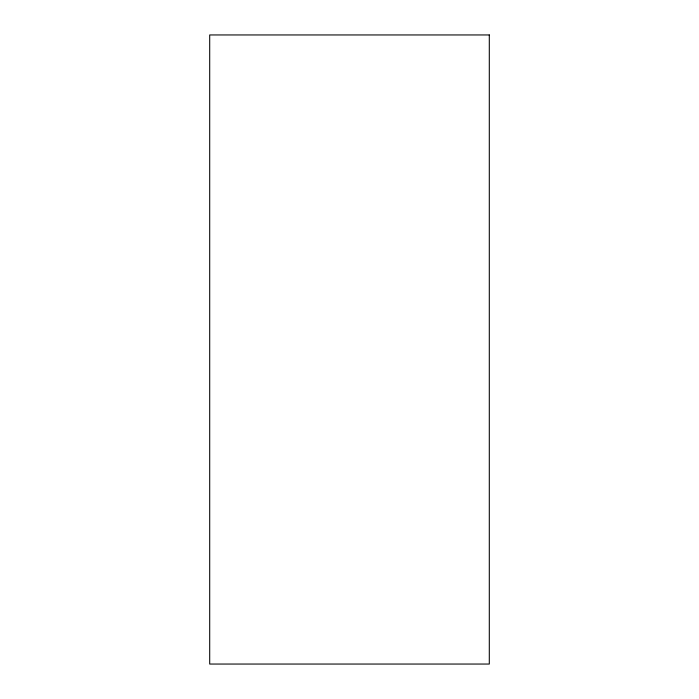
<?xml version="1.0" encoding="UTF-8"?>
<svg xmlns="http://www.w3.org/2000/svg" width="699" height="699" viewBox="0 0 699 699"><rect width="100%" height="100%" fill="white"/><g stroke="black" fill="none" stroke-linecap="round" stroke-linejoin="round"><path stroke-width="1.05" d="M489.3 34.95L209.7 34.95L209.7 664.05L489.3 664.05L489.3 34.95"/></g></svg>
